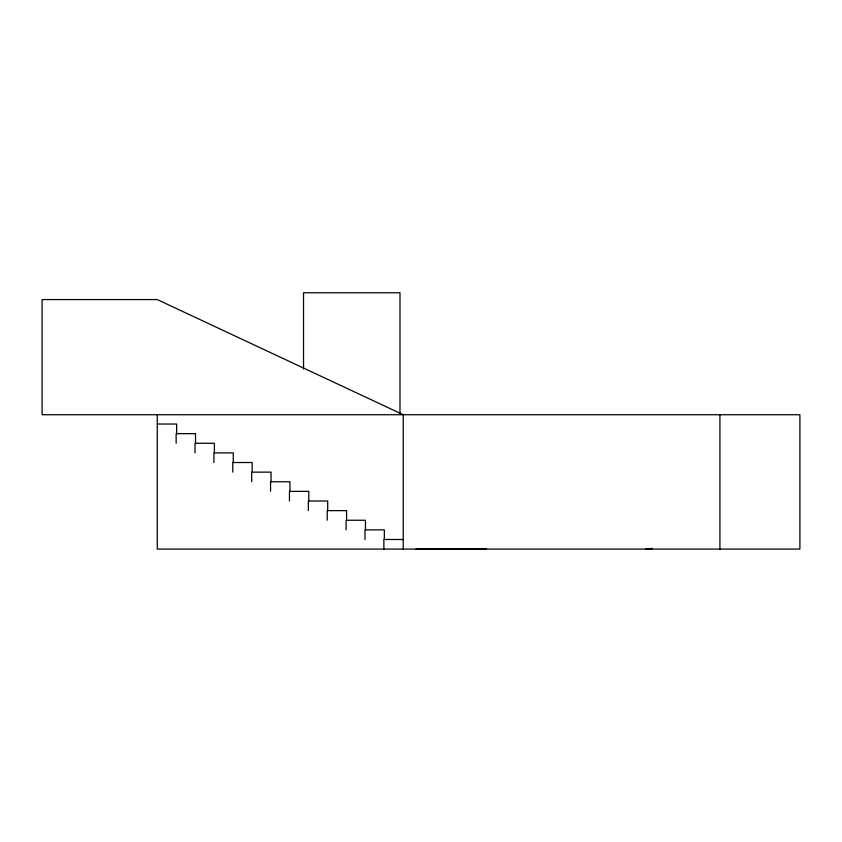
<?xml version="1.0" encoding="UTF-8"?>
<svg xmlns="http://www.w3.org/2000/svg" width="842" height="842" viewBox="0 0 842 842"><rect width="100%" height="100%" fill="white"/><g stroke="black" fill="none" stroke-linecap="round" stroke-linejoin="round"><path stroke-width="1.26" d="M649.382 548.331L648.582 549.089L645.698 549.089M652.013 548.163L651.508 549.226L648.582 549.089M157.265 424.031L176.62 424.031L176.62 433.63M403.223 539.49L383.868 539.49L383.868 549.089M719.921 414.727L719.921 549.089M486.402 549.089L416.022 549.089M403.223 549.089L403.223 414.727L157.265 299.573L42.1 299.573L42.1 414.727L799.9 414.727L799.9 549.089L157.265 549.089L157.265 414.727M399.992 413.422L399.992 292.774L303.541 292.774L303.541 369.007M384.341 539.469L384.341 529.871L364.975 529.871L364.975 539.469M365.46 529.85L365.46 520.251L346.094 520.251L346.094 529.85M346.578 520.219L346.578 510.631L327.212 510.631L327.212 520.219M327.696 510.599L327.696 501.001L308.33 501.001L308.33 510.599M308.803 500.979L308.803 491.381L289.448 491.381L289.448 500.979M289.922 491.36L289.922 481.761L270.566 481.761L270.566 491.36M271.04 481.74L271.04 472.141L251.684 472.141L251.684 481.74M252.158 472.109L252.158 462.521L232.792 462.521L232.792 472.109M233.276 462.49L233.276 452.891L213.91 452.891L213.91 462.49M214.394 452.87L214.394 443.271L195.028 443.271L195.028 452.87M195.512 443.25L195.512 433.651L176.146 433.651L176.146 443.25"/></g></svg>
